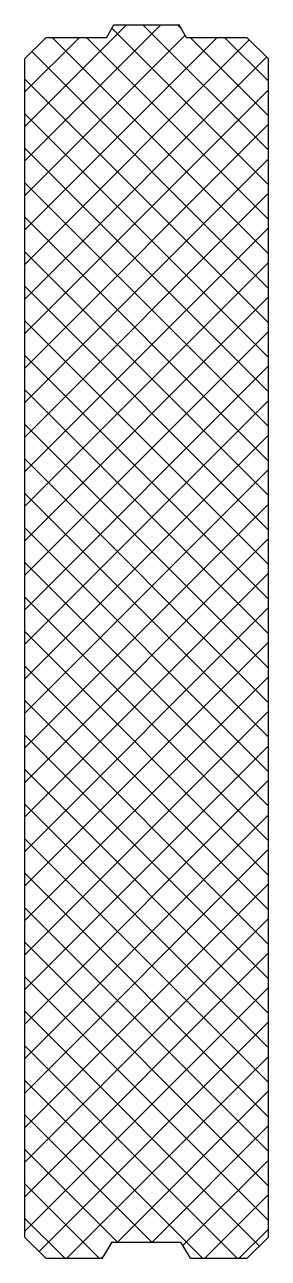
# Model space of a CAD drawing. Header units: metres. Extents: x 0 to 150, y 0 to 758.
import ezdxf

# ---------------------------------------------------------------- set-up
doc = ezdxf.new("R2010")
doc.units = ezdxf.units.M
doc.layers.add('A-DETL-GENF', color=92, linetype='Continuous', lineweight=18)

# ---------------------------------------------------------------- blocks, each defined once
blk = doc.blocks.new('21 Cellenbeton 150x750 brandwand - Cellenbeton 150x750 brandwand-3345015-00_0 Basismaterialen')
at = {"layer": 'A-DETL-GENF', "lineweight": 13}
h = blk.add_hatch(dxfattribs=at)
h.set_pattern_fill('FP_693', color=256, style=0, pattern_type=2)
h.set_pattern_definition([(45, (9550.045, -3415.968), (-10.606602, 10.606602), []), (135, (9550.045, -3415.968), (-10.606602, -10.606602), [])])
h.paths.add_polyline_path([(13, 0), (48, 0), (53.77, 10), (96.23, 10), (102, 0), (137, 0), (150, 13), (150, 737), (137, 750), (99.69, 750), (95.07, 758), (54.93, 758), (50.31, 750), (13, 750), (0, 737), (0, 13)])
at = {"layer": 'A-DETL-GENF'}
for p, q in [((54.93, 758), (50.31, 750)), ((95.07, 758), (54.93, 758)), ((99.69, 750), (95.07, 758)), ((13, 750), (0, 737)), ((50.31, 750), (13, 750)), ((137, 750), (99.69, 750)), ((150, 737), (137, 750)), ((0, 737), (0, 13)), ((150, 13), (150, 737)), ((0, 13), (13, 0)), ((48, 0), (53.77, 10)), ((53.77, 10), (96.23, 10)), ((96.23, 10), (102, 0)), ((137, 0), (150, 13)), ((13, 0), (48, 0)), ((102, 0), (137, 0))]:
    blk.add_line(p, q, dxfattribs=at)
at = {"layer": 'A-DETL-GENF', "lineweight": 25}
for p, q in [((50.31, 750), (54.93, 758)), ((54.93, 758), (95.07, 758)), ((99.69, 750), (95.07, 758)), ((0, 737), (13, 750)), ((50.31, 750), (13, 750)), ((137, 750), (99.69, 750)), ((137, 750), (150, 737)), ((0, 737), (0, 13)), ((150, 13), (150, 737)), ((13, 0), (0, 13)), ((48, 0), (53.77, 10)), ((53.77, 10), (96.23, 10)), ((102, 0), (96.23, 10)), ((137, 0), (150, 13)), ((13, 0), (48, 0)), ((102, 0), (137, 0))]:
    blk.add_line(p, q, dxfattribs=at)

msp = doc.modelspace()

# ---------------------------------------------------------------- block references
msp.add_blockref('21 Cellenbeton 150x750 brandwand - Cellenbeton 150x750 brandwand-3345015-00_0 Basismaterialen', (0, 0))

doc.saveas('drawing.dxf')
